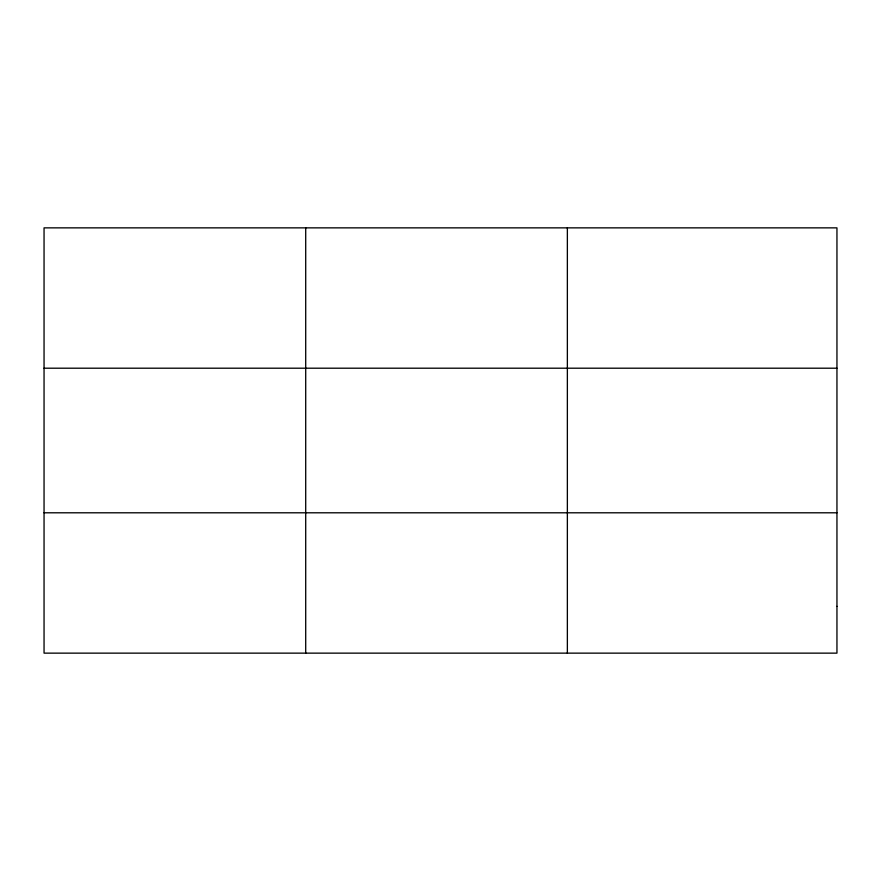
<?xml version="1.0" encoding="UTF-8"?>
<svg xmlns="http://www.w3.org/2000/svg" width="881" height="881" viewBox="0 0 881 881"><rect width="100%" height="100%" fill="white"/><g stroke="black" fill="none" stroke-linecap="round" stroke-linejoin="round"><path stroke-width="1.32" d="M305.707 653.14L305.707 227.86M567.364 653.14L567.364 227.86M44.05 368.203L836.95 368.203M44.05 512.797L836.95 512.797M836.95 606.359L836.95 653.14L44.05 653.14L44.05 227.86L836.95 227.86L836.95 606.359"/></g></svg>
